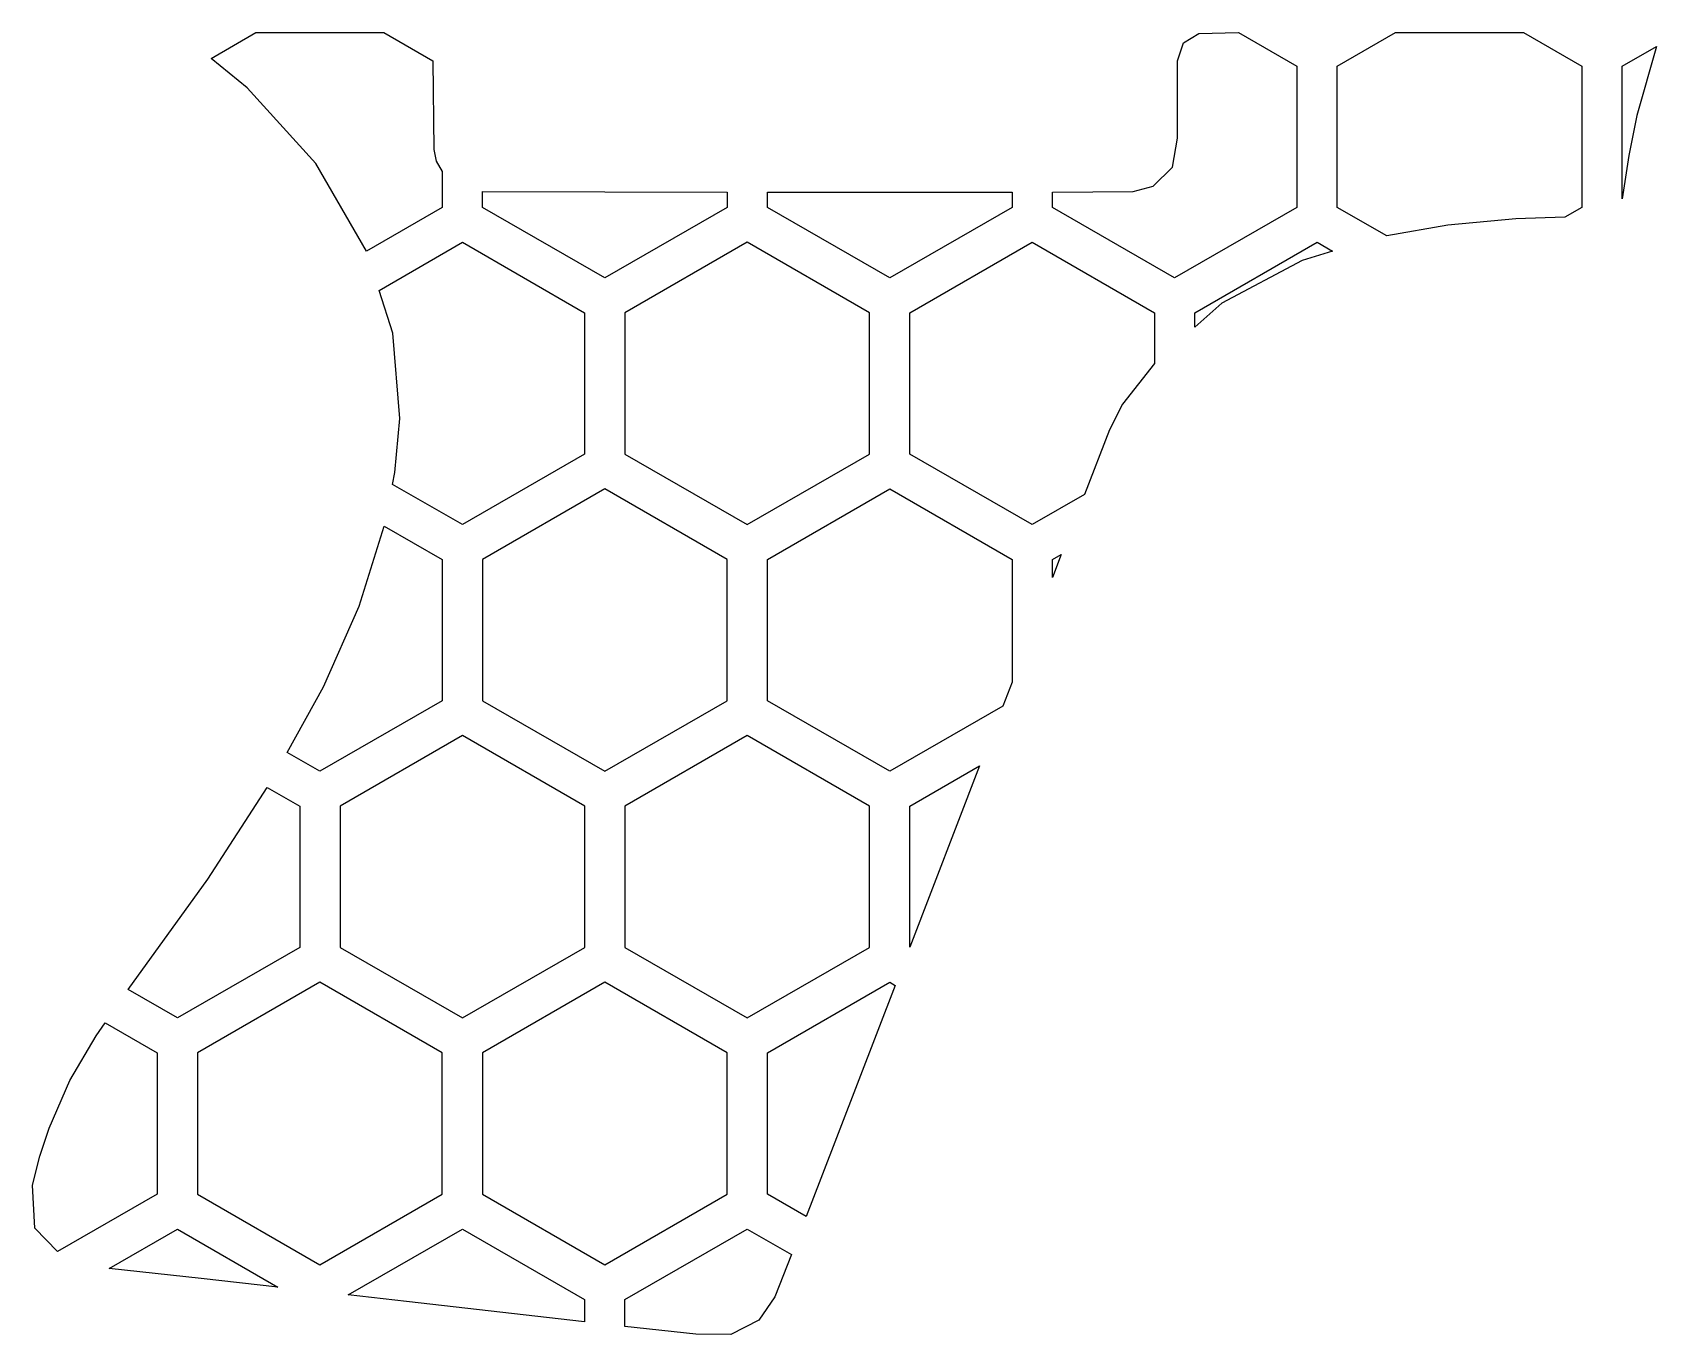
# Model space of a CAD drawing. Header units: millimetres. Extents: x 0 to 20.1, y 0 to 16.1.
import ezdxf

# ---------------------------------------------------------------- set-up
doc = ezdxf.new("R2010")
doc.units = ezdxf.units.MM

# ---------------------------------------------------------------- blocks, each defined once
blk = doc.blocks.new('HEX')
blk.add_lwpolyline([(1.516, 0.875), (0, 1.75), (-1.516, 0.875), (-1.516, -0.875), (0, -1.75), (1.516, -0.875)], close=True)

msp = doc.modelspace()

# ---------------------------------------------------------------- linework, layer by layer
for points in [[(2.77, 16.141), (4.354, 16.141), (4.961, 15.791), (4.974, 14.691), (5.003, 14.546), (5.078, 14.418), (5.078, 13.973), (4.141, 13.432), (3.51, 14.518), (2.661, 15.455), (2.214, 15.82), (2.77, 16.141)], [(12.64, 14.163), (13.64, 14.169), (13.889, 14.235), (14.128, 14.473), (14.191, 14.831), (14.193, 15.79), (14.264, 16.011), (14.457, 16.128), (14.947, 16.141), (15.671, 15.723), (15.671, 13.973), (14.155, 13.098), (12.64, 13.973), (12.64, 14.163)], [(16.894, 16.141), (18.479, 16.141), (19.202, 15.723), (19.202, 13.973), (18.992, 13.852), (18.384, 13.83), (17.541, 13.753), (16.786, 13.618), (16.171, 13.973), (16.171, 15.723), (16.894, 16.141)], [(20.128, 15.969), (19.884, 15.112), (19.786, 14.615), (19.702, 14.08), (19.702, 15.723), (20.128, 15.969)], [(5.578, 14.168), (8.609, 14.162), (8.609, 13.973), (7.093, 13.098), (5.578, 13.973), (5.578, 14.168)], [(9.109, 14.162), (12.14, 14.163), (12.14, 13.973), (10.624, 13.098), (9.109, 13.973), (9.109, 14.162)], [(4.492, 10.687), (4.551, 11.355), (4.465, 12.413), (4.296, 12.944), (5.328, 13.54), (6.843, 12.665), (6.843, 10.915), (5.328, 10.04), (4.463, 10.539), (4.492, 10.687)], [(13.905, 12.039), (13.51, 11.532), (13.349, 11.217), (13.038, 10.414), (12.39, 10.04), (10.874, 10.915), (10.874, 12.665), (12.39, 13.54), (13.905, 12.665), (13.905, 12.039)], [(15.738, 13.316), (14.742, 12.787), (14.405, 12.486), (14.405, 12.665), (15.921, 13.54), (16.111, 13.43), (15.738, 13.316)], [(12.025, 7.791), (10.624, 6.982), (9.109, 7.857), (9.109, 9.607), (10.624, 10.482), (12.14, 9.607), (12.14, 8.088), (12.025, 7.791)], [(3.606, 8.028), (4.048, 9.029), (4.36, 10.021), (5.078, 9.607), (5.078, 7.857), (3.562, 6.982), (3.158, 7.216), (3.606, 8.028)], [(12.75, 9.671), (12.64, 9.386), (12.64, 9.607), (12.75, 9.671)], [(11.739, 7.048), (10.874, 4.804), (10.874, 6.549), (11.739, 7.048)], [(1.184, 4.278), (2.172, 5.643), (2.91, 6.781), (3.312, 6.549), (3.312, 4.799), (1.797, 3.924), (1.184, 4.278)], [(10.691, 4.328), (9.77, 1.936), (9.588, 1.464), (9.109, 1.741), (9.109, 3.491), (10.624, 4.366), (10.691, 4.328)], [(0.028, 1.32), (0, 1.851), (0.09, 2.209), (0.206, 2.56), (0.464, 3.149), (0.79, 3.704), (0.9, 3.865), (1.547, 3.491), (1.547, 1.741), (0.311, 1.028), (0.028, 1.32)], [(3.042, 0.589), (2.091, 0.695), (0.952, 0.82), (1.797, 1.308), (3.042, 0.589)], [(6.843, 0.157), (4.637, 0.408), (3.912, 0.491), (5.328, 1.308), (6.843, 0.433), (6.843, 0.157)], [(9.406, 0.992), (9.201, 0.468), (9.001, 0.177), (8.655, 0), (8.22, 0.006), (7.343, 0.101), (7.343, 0.433), (8.859, 1.308), (9.406, 0.992)]]:
    msp.add_lwpolyline(points, close=True)

# ---------------------------------------------------------------- block references
for p in [(8.859, 11.79), (7.093, 8.732), (5.328, 5.674), (8.859, 5.674), (3.562, 2.616), (7.093, 2.616)]:
    msp.add_blockref('HEX', p)

doc.saveas('drawing.dxf')
